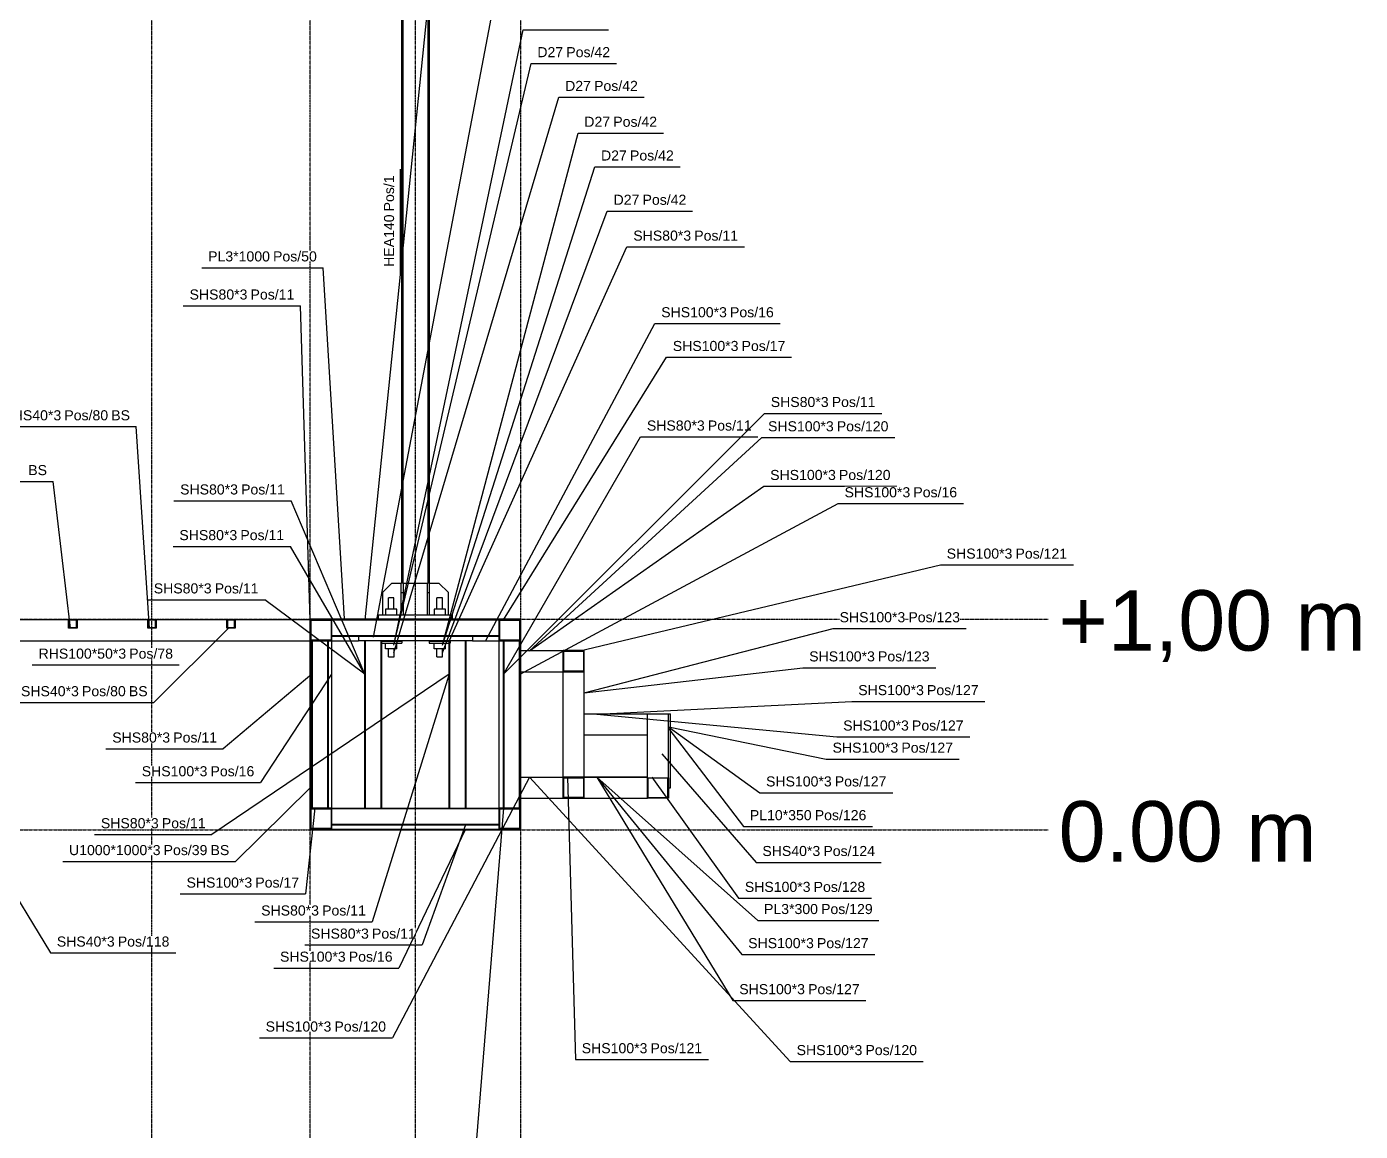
# Model space of a CAD drawing. Header units: millimetres. Extents: x -57554 to 16546, y 2142 to 98430.
# Drawn here: x -44013 to -37689, y 24295 to 29534 of the extents above; entities that cross this region are included whole.
import ezdxf

# ---------------------------------------------------------------- set-up
doc = ezdxf.new("R2010")
doc.units = ezdxf.units.MM
doc.linetypes.add('DXK_LINE_DOT3', pattern=[5.9187, 2.979, -0.9799, 0.9799, -0.9799])
doc.layers.add('S-Z2-A_TEXTUAL_ANNOTATION', color=7, linetype='Continuous')
doc.styles.add('Arial', font='ARIAL.TTF', dxfattribs={"height": 0.2})

msp = doc.modelspace()

# ---------------------------------------------------------------- linework, layer by layer
at = {"color": 1, "linetype": 'DXK_LINE_DOT3'}
for p, q in [((-43419.5, 20224.6), (-43419.5, 32724.6)), ((-42669.5, 20224.6), (-42669.5, 32724.6)), ((-42169.5, 20224.6), (-42169.5, 32724.6)), ((-41669.5, 20224.6), (-41669.5, 32724.6)), ((-52169.5, 26724.6), (-39169.5, 26724.6)), ((-52169.5, 25724.6), (-39169.5, 25724.6))]:
    msp.add_line(p, q, dxfattribs=at)
at = {"color": 2, "linetype": 'Continuous'}
for p, q in [((-42236, 30224.6), (-42236, 26894.6)), ((-42227.5, 26894.6), (-42227.5, 30224.6)), ((-42111.5, 30224.6), (-42111.5, 26894.6)), ((-42103, 26894.6), (-42103, 30224.6)), ((-42281, 26894.6), (-42326, 26849.6)), ((-42281, 26894.6), (-42236.8, 26894.6)), ((-42226.8, 26894.6), (-42236.8, 26894.6)), ((-42236.8, 26744.6), (-42236.8, 26894.6)), ((-42226.8, 26744.6), (-42226.8, 26894.6)), ((-42226.8, 26894.6), (-42112.3, 26894.6)), ((-42102.3, 26894.6), (-42112.3, 26894.6)), ((-42112.3, 26744.6), (-42112.3, 26894.6)), ((-42102.3, 26894.6), (-42058, 26894.6)), ((-42102.3, 26744.6), (-42102.3, 26894.6)), ((-42013, 26849.6), (-42058, 26894.6)), ((-42326, 26849.6), (-42326, 26744.6)), ((-42271.5, 26824.6), (-42297.5, 26824.6)), ((-42297.5, 26771.6), (-42297.5, 26824.6)), ((-42271.5, 26771.6), (-42271.5, 26824.6)), ((-42236.8, 26849.6), (-42226.8, 26849.6)), ((-42112.3, 26849.6), (-42102.3, 26849.6)), ((-42041.5, 26824.6), (-42067.5, 26824.6)), ((-42067.5, 26771.6), (-42067.5, 26824.6)), ((-42041.5, 26771.6), (-42041.5, 26824.6)), ((-42013, 26744.6), (-42013, 26849.6)), ((-42257.5, 26771.6), (-42311.5, 26771.6)), ((-42311.5, 26771.6), (-42311.5, 26744.6)), ((-42257.5, 26744.6), (-42257.5, 26771.6)), ((-42027.5, 26771.6), (-42081.5, 26771.6)), ((-42081.5, 26771.6), (-42081.5, 26744.6)), ((-42027.5, 26744.6), (-42027.5, 26771.6)), ((-44119.5, 26721.6), (-43814.5, 26721.6)), ((-43814.5, 26681.6), (-43814.5, 26721.6)), ((-43814.5, 26721.6), (-43774.5, 26721.6)), ((-43777.5, 26718.6), (-43811.5, 26718.6)), ((-43811.5, 26718.6), (-43811.5, 26684.6)), ((-43777.5, 26684.6), (-43777.5, 26718.6)), ((-43774.5, 26721.6), (-43439.5, 26721.6)), ((-43774.5, 26721.6), (-43774.5, 26681.6)), ((-43439.5, 26681.6), (-43439.5, 26721.6)), ((-43439.5, 26721.6), (-43399.5, 26721.6)), ((-43402.5, 26718.6), (-43436.5, 26718.6)), ((-43436.5, 26718.6), (-43436.5, 26684.6)), ((-43402.5, 26684.6), (-43402.5, 26718.6)), ((-43399.5, 26721.6), (-43064.5, 26721.6)), ((-43399.5, 26721.6), (-43399.5, 26681.6)), ((-43064.5, 26681.6), (-43064.5, 26721.6)), ((-43064.5, 26721.6), (-43024.5, 26721.6)), ((-43027.5, 26718.6), (-43061.5, 26718.6)), ((-43061.5, 26718.6), (-43061.5, 26684.6)), ((-43027.5, 26684.6), (-43027.5, 26718.6)), ((-43024.5, 26721.6), (-42669.5, 26721.6)), ((-43024.5, 26721.6), (-43024.5, 26681.6)), ((-42669.5, 26723.1), (-42669.5, 26726.1)), ((-42669.5, 26726.1), (-41669.5, 26726.1)), ((-42669.5, 25724.6), (-42669.5, 26724.6)), ((-42669.5, 26724.6), (-42666.5, 26724.6)), ((-42669.5, 26723.1), (-41669.5, 26723.1)), ((-42666.5, 26724.6), (-42666.5, 25727.6)), ((-42666.5, 26621.6), (-42666.5, 26721.6)), ((-42566.5, 26721.6), (-42666.5, 26721.6)), ((-42663.5, 26624.6), (-42663.5, 26718.6)), ((-42663.5, 26718.6), (-42569.5, 26718.6)), ((-42569.5, 26718.6), (-42569.5, 26624.6)), ((-42566.5, 26718.6), (-42566.5, 26721.6)), ((-42566.5, 26721.6), (-41772.5, 26721.6)), ((-42566.5, 26621.6), (-42566.5, 26721.6)), ((-41772.5, 26718.6), (-42566.5, 26718.6)), ((-42344.5, 26724.6), (-42344.5, 26744.6)), ((-42344.5, 26744.6), (-41994.5, 26744.6)), ((-42344.5, 26724.6), (-41994.5, 26724.6)), ((-42297.5, 26721.6), (-42297.5, 26723.1)), ((-42271.5, 26721.6), (-42271.5, 26723.1)), ((-42067.5, 26721.6), (-42067.5, 26723.1)), ((-42041.5, 26721.6), (-42041.5, 26723.1)), ((-41994.5, 26724.6), (-41994.5, 26744.6)), ((-41772.5, 26621.6), (-41772.5, 26721.6)), ((-41672.5, 26721.6), (-41772.5, 26721.6)), ((-41772.5, 26721.6), (-41772.5, 26718.6)), ((-41769.5, 26624.6), (-41769.5, 26718.6)), ((-41769.5, 26718.6), (-41675.5, 26718.6)), ((-41675.5, 26718.6), (-41675.5, 26624.6)), ((-41672.5, 25727.6), (-41672.5, 26724.6)), ((-41672.5, 26724.6), (-41669.5, 26724.6)), ((-41672.5, 26621.6), (-41672.5, 26721.6)), ((-41669.5, 26723.1), (-41669.5, 26726.1)), ((-41669.5, 25724.6), (-41669.5, 26724.6)), ((-43774.5, 26681.6), (-43814.5, 26681.6)), ((-43811.5, 26684.6), (-43777.5, 26684.6)), ((-43399.5, 26681.6), (-43439.5, 26681.6)), ((-43436.5, 26684.6), (-43402.5, 26684.6)), ((-43024.5, 26681.6), (-43064.5, 26681.6)), ((-43061.5, 26684.6), (-43027.5, 26684.6)), ((-42566.5, 26641.6), (-42566.5, 26644.6)), ((-41772.5, 26644.6), (-42566.5, 26644.6)), ((-41772.5, 26641.6), (-42566.5, 26641.6)), ((-41899.5, 26641.6), (-42439.5, 26641.6)), ((-42439.5, 26641.6), (-42439.5, 26621.6)), ((-41899.5, 26641.6), (-41899.5, 26621.6)), ((-41772.5, 26641.6), (-41772.5, 26644.6)), ((-44119.5, 26621.6), (-42669.5, 26621.6)), ((-42666.5, 26621.6), (-42566.5, 26621.6)), ((-42569.5, 26624.6), (-42663.5, 26624.6)), ((-42661.5, 25827.6), (-42661.5, 26621.6)), ((-42658.5, 26621.6), (-42661.5, 26621.6)), ((-42658.5, 25827.6), (-42658.5, 26621.6)), ((-42584.5, 25827.6), (-42584.5, 26621.6)), ((-42584.5, 26621.6), (-42581.5, 26621.6)), ((-42581.5, 25827.6), (-42581.5, 26621.6)), ((-42566.5, 25827.6), (-42566.5, 26621.6)), ((-42566.5, 26621.6), (-42439.5, 26621.6)), ((-41899.5, 26621.6), (-42439.5, 26621.6)), ((-42409.5, 25827.6), (-42409.5, 26621.6)), ((-42406.5, 26621.6), (-42409.5, 26621.6)), ((-42406.5, 25827.6), (-42406.5, 26621.6)), ((-42334.5, 26619.6), (-42334.5, 26609.6)), ((-42334.5, 26619.6), (-42332.5, 26619.6)), ((-42334.5, 26609.6), (-42332.5, 26609.6)), ((-42332.5, 25827.6), (-42332.5, 26621.6)), ((-42332.5, 26621.6), (-42329.5, 26621.6)), ((-42329.5, 25827.6), (-42329.5, 26621.6)), ((-42329.5, 26619.6), (-42234.5, 26619.6)), ((-42329.5, 26609.6), (-42234.5, 26609.6)), ((-42311.5, 26582.6), (-42311.5, 26609.6)), ((-42257.5, 26582.6), (-42311.5, 26582.6)), ((-42298, 26619.6), (-42298, 26621.6)), ((-42298, 26544.6), (-42298, 26582.6)), ((-42271, 26619.6), (-42271, 26621.6)), ((-42271, 26544.6), (-42271, 26582.6)), ((-42257.5, 26582.6), (-42257.5, 26609.6)), ((-42234.5, 26619.6), (-42234.5, 26609.6)), ((-42104.5, 26619.6), (-42104.5, 26609.6)), ((-42104.5, 26619.6), (-42009.5, 26619.6)), ((-42104.5, 26609.6), (-42009.5, 26609.6)), ((-42081.5, 26582.6), (-42081.5, 26609.6)), ((-42027.5, 26582.6), (-42081.5, 26582.6)), ((-42068, 26619.6), (-42068, 26621.6)), ((-42068, 26544.6), (-42068, 26582.6)), ((-42041, 26619.6), (-42041, 26621.6)), ((-42041, 26544.6), (-42041, 26582.6)), ((-42027.5, 26582.6), (-42027.5, 26609.6)), ((-42009.5, 25827.6), (-42009.5, 26621.6)), ((-42006.5, 26621.6), (-42009.5, 26621.6)), ((-42006.5, 25827.6), (-42006.5, 26621.6)), ((-42006.5, 26619.6), (-42004.5, 26619.6)), ((-42006.5, 26609.6), (-42004.5, 26609.6)), ((-42004.5, 26619.6), (-42004.5, 26609.6)), ((-41932.5, 25827.6), (-41932.5, 26621.6)), ((-41932.5, 26621.6), (-41929.5, 26621.6)), ((-41929.5, 25827.6), (-41929.5, 26621.6)), ((-41899.5, 26621.6), (-41772.5, 26621.6)), ((-41772.5, 25827.6), (-41772.5, 26621.6)), ((-41772.5, 26621.6), (-41672.5, 26621.6)), ((-41675.5, 26624.6), (-41769.5, 26624.6)), ((-41752.5, 25827.6), (-41752.5, 26621.6)), ((-41749.5, 26621.6), (-41752.5, 26621.6)), ((-41749.5, 25827.6), (-41749.5, 26621.6)), ((-41675.5, 25827.6), (-41675.5, 26621.6)), ((-41675.5, 26621.6), (-41672.5, 26621.6)), ((-41672.5, 25827.6), (-41672.5, 26621.6)), ((-41669.5, 26574.6), (-41469.5, 26574.6)), ((-41469.5, 26474.6), (-41469.5, 26574.6)), ((-41369.5, 26574.6), (-41469.5, 26574.6)), ((-41466.5, 26477.6), (-41466.5, 26571.6)), ((-41466.5, 26571.6), (-41372.5, 26571.6)), ((-41372.5, 26571.6), (-41372.5, 26477.6)), ((-41369.5, 26474.6), (-41369.5, 26574.6)), ((-42298, 26544.6), (-42271, 26544.6)), ((-42068, 26544.6), (-42041, 26544.6)), ((-41669.5, 26474.6), (-41469.5, 26474.6)), ((-41469.5, 26474.6), (-41369.5, 26474.6)), ((-41469.5, 25974.6), (-41469.5, 26474.6)), ((-41372.5, 26477.6), (-41466.5, 26477.6)), ((-41369.5, 25974.6), (-41369.5, 26474.6)), ((-41369.5, 26274.6), (-41069.5, 26274.6)), ((-41369.5, 26174.6), (-41369.5, 26274.6)), ((-41069.5, 25971.6), (-41069.5, 26274.6)), ((-41069.5, 26274.6), (-40969.5, 26274.6)), ((-40969.5, 26274.6), (-40959.5, 26274.6)), ((-40969.5, 25971.6), (-40969.5, 26274.6)), ((-40959.5, 25924.6), (-40959.5, 26274.6)), ((-41069.5, 26174.6), (-41369.5, 26174.6)), ((-41669.5, 25974.6), (-41469.5, 25974.6)), ((-41469.5, 25874.6), (-41469.5, 25974.6)), ((-41369.5, 25974.6), (-41469.5, 25974.6)), ((-41466.5, 25877.6), (-41466.5, 25971.6)), ((-41466.5, 25971.6), (-41372.5, 25971.6)), ((-41372.5, 25971.6), (-41372.5, 25877.6)), ((-41369.5, 25976.1), (-41069.5, 25976.1)), ((-41369.5, 25874.6), (-41369.5, 25974.6)), ((-41369.5, 25974.6), (-41069.5, 25974.6)), ((-41069.5, 25874.6), (-41069.5, 25971.6)), ((-41069.5, 25874.6), (-41069.5, 25971.6)), ((-41069.5, 25971.6), (-40969.5, 25971.6)), ((-41066.5, 25877.6), (-41066.5, 25971.6)), ((-40972.5, 25877.6), (-40972.5, 25971.6)), ((-40969.5, 25971.6), (-40969.5, 25874.6)), ((-41669.5, 25874.6), (-41469.5, 25874.6)), ((-41469.5, 25874.6), (-41369.5, 25874.6)), ((-41372.5, 25877.6), (-41466.5, 25877.6)), ((-41369.5, 25874.6), (-41069.5, 25874.6)), ((-40969.5, 25874.6), (-41069.5, 25874.6)), ((-41066.5, 25877.6), (-40972.5, 25877.6)), ((-40969.5, 25924.6), (-40959.5, 25924.6)), ((-42666.5, 25727.6), (-42666.5, 25827.6)), ((-42566.5, 25827.6), (-42666.5, 25827.6)), ((-42663.5, 25730.6), (-42663.5, 25824.6)), ((-42663.5, 25824.6), (-42569.5, 25824.6)), ((-42661.5, 25827.6), (-42658.5, 25827.6)), ((-42584.5, 25827.6), (-42581.5, 25827.6)), ((-42569.5, 25824.6), (-42569.5, 25730.6)), ((-42566.5, 25727.6), (-42566.5, 25827.6)), ((-42566.5, 25824.6), (-42566.5, 25827.6)), ((-42566.5, 25827.6), (-41772.5, 25827.6)), ((-41772.5, 25824.6), (-42566.5, 25824.6)), ((-42409.5, 25827.6), (-42406.5, 25827.6)), ((-42332.5, 25827.6), (-42329.5, 25827.6)), ((-42009.5, 25827.6), (-42006.5, 25827.6)), ((-41932.5, 25827.6), (-41929.5, 25827.6)), ((-41772.5, 25727.6), (-41772.5, 25827.6)), ((-41672.5, 25827.6), (-41772.5, 25827.6)), ((-41772.5, 25827.6), (-41772.5, 25824.6)), ((-41769.5, 25730.6), (-41769.5, 25824.6)), ((-41769.5, 25824.6), (-41675.5, 25824.6)), ((-41752.5, 25827.6), (-41749.5, 25827.6)), ((-41675.5, 25827.6), (-41672.5, 25827.6)), ((-41675.5, 25824.6), (-41675.5, 25730.6)), ((-41672.5, 25727.6), (-41672.5, 25827.6)), ((-42566.5, 25747.6), (-42566.5, 25750.6)), ((-41772.5, 25750.6), (-42566.5, 25750.6)), ((-41772.5, 25747.6), (-42566.5, 25747.6)), ((-41772.5, 25747.6), (-41772.5, 25750.6)), ((-42669.5, 25724.6), (-41669.5, 25724.6)), ((-42666.5, 25727.6), (-41672.5, 25727.6)), ((-42666.5, 25727.6), (-42566.5, 25727.6)), ((-42569.5, 25730.6), (-42663.5, 25730.6)), ((-41772.5, 25727.6), (-41672.5, 25727.6)), ((-41675.5, 25730.6), (-41769.5, 25730.6))]:
    msp.add_line(p, q, dxfattribs=at)
at = {"layer": 'S-Z2-A_TEXTUAL_ANNOTATION'}
for p, q in [((-42407.4, 26721.1), (-42068, 30053.9)), ((-42368.5, 26638.6), (-41780, 29733.9)), ((-41659, 29518.9), (-41254.3, 29518.9)), ((-41752.2, 25827.1), (-41887.9, 24163.5))]:
    msp.add_line(p, q, dxfattribs=at)

# ---------------------------------------------------------------- texts
at = {"color": 5, "linetype": 'Continuous', "style": 'Arial'}
for s, p in [('+1,00 m', (-39119.5, 26574.6)), ('0.00 m', (-39119.5, 25574.6))]:
    msp.add_text(s, height=286.52, dxfattribs=at).set_placement(p)

# ---------------------------------------------------------------- wipeouts: each hides what was drawn before it
for points in [[(-41469.2, 29388.9), (-41469.2, 29438.9), (-41591.5, 29438.9), (-41591.5, 29388.9)], [(-41337.5, 29228.9), (-41337.5, 29278.9), (-41459.8, 29278.9), (-41459.8, 29228.9)], [(-41246.4, 29058.9), (-41246.4, 29108.9), (-41368.7, 29108.9), (-41368.7, 29058.9)], [(-41167.2, 28898.9), (-41167.2, 28948.9), (-41289.5, 28948.9), (-41289.5, 28898.9)], [(-41107.6, 28688.9), (-41107.6, 28738.9), (-41229.9, 28738.9), (-41229.9, 28688.9)], [(-40862.4, 28518.9), (-40862.4, 28568.9), (-41136.5, 28568.9), (-41136.5, 28518.9)], [(-42860, 28420.4), (-42860, 28470.4), (-43152.7, 28470.4), (-43152.7, 28420.4)], [(-42966.7, 28239.7), (-42966.7, 28289.7), (-43240.8, 28289.7), (-43240.8, 28239.7)], [(-40692.9, 28155.6), (-40692.9, 28205.6), (-41004.1, 28205.6), (-41004.1, 28155.6)], [(-40638, 27995.6), (-40638, 28045.6), (-40949.2, 28045.6), (-40949.2, 27995.6)], [(-40210.5, 27729.9), (-40210.5, 27779.9), (-40484.6, 27779.9), (-40484.6, 27729.9)], [(-43849.7, 27666.9), (-43849.7, 27716.9), (-44123.8, 27716.9), (-44123.8, 27666.9)], [(-40797.9, 27618.3), (-40797.9, 27668.3), (-41072, 27668.3), (-41072, 27618.3)], [(-43917, 27407), (-43917, 27457), (-44005.8, 27457), (-44005.8, 27407)], [(-43011.5, 27315.2), (-43011.5, 27365.2), (-43285.6, 27365.2), (-43285.6, 27315.2)], [(-43015, 27098.7), (-43015, 27148.7), (-43289.2, 27148.7), (-43289.2, 27098.7)], [(-39339, 27011), (-39339, 27061), (-39650.2, 27061), (-39650.2, 27011)], [(-43542, 26536.6), (-43542, 26586.6), (-43956.9, 26586.6), (-43956.9, 26536.6)], [(-43766.1, 26358.5), (-43766.1, 26408.5), (-44040.2, 26408.5), (-44040.2, 26358.5)], [(-39758.6, 26363.6), (-39758.6, 26413.6), (-40069.8, 26413.6), (-40069.8, 26363.6)], [(-39880.2, 26090.7), (-39880.2, 26140.7), (-40191.4, 26140.7), (-40191.4, 26090.7)], [(-40250.1, 25600.7), (-40250.1, 25650.7), (-40524.3, 25650.7), (-40524.3, 25600.7)], [(-42944, 25451), (-42944, 25501), (-43255.2, 25501), (-43255.2, 25451)], [(-43596.1, 25171.3), (-43596.1, 25221.3), (-43870.3, 25221.3), (-43870.3, 25171.3)], [(-40280.5, 25163.8), (-40280.5, 25213.8), (-40591.7, 25213.8), (-40591.7, 25163.8)], [(-41069.8, 24665.5), (-41069.8, 24715.5), (-41381, 24715.5), (-41381, 24665.5)], [(-40050.6, 24656.6), (-40050.6, 24706.6), (-40361.8, 24706.6), (-40361.8, 24656.6)]]:
    msp.add_wipeout(points).dxf.layer = 'S-Z2-A_TEXTUAL_ANNOTATION'

# ---------------------------------------------------------------- next in the draw order: linework, layer by layer
at = {"layer": 'S-Z2-A_TEXTUAL_ANNOTATION'}
for p, q in [((-42271.5, 26563.8), (-41489.8, 29198.9)), ((-42041.5, 26600.8), (-41398.7, 29028.9)), ((-42041.5, 26600.8), (-41319.5, 28868.9)), ((-42041.5, 26563.8), (-41259.9, 28658.9)), ((-42009, 26620.3), (-41166.5, 28488.9)), ((-41836.3, 26622), (-41034.1, 28125.6)), ((-41752.2, 26721.1), (-40979.2, 27965.6)), ((-41752, 26462.5), (-41102, 27588.3)), ((-44547.4, 27377), (-43887, 27377)), ((-43806.2, 26682), (-43887, 27377)), ((-41389.8, 26574.1), (-39680.2, 26981)), ((-41309.2, 26274.1), (-40099.8, 26333.6)), ((-40970, 26213.7), (-40221.4, 26060.7)), ((-41001.2, 26085), (-40554.3, 25570.7)), ((-41449.2, 25974.1), (-41411, 24635.5)), ((-41309.2, 25974.1), (-40621.7, 25133.8)), ((-44253.8, 25722), (-43900.3, 25141.3))]:
    msp.add_line(p, q, dxfattribs=at)

# ---------------------------------------------------------------- next in the draw order: texts
at = {"layer": 'S-Z2-A_TEXTUAL_ANNOTATION', "style": 'Arial'}
msp.add_text('BS', height=47.75, dxfattribs=at).set_placement((-44005.8, 27407))

# ---------------------------------------------------------------- next in the draw order: wipeouts: each hides what was drawn before it
for points in [[(-41246.8, 29388.9), (-41246.8, 29438.9), (-41454.2, 29438.9), (-41454.2, 29388.9)], [(-41115.1, 29228.9), (-41115.1, 29278.9), (-41322.5, 29278.9), (-41322.5, 29228.9)], [(-41023.9, 29058.9), (-41023.9, 29108.9), (-41231.4, 29108.9), (-41231.4, 29058.9)], [(-40944.7, 28898.9), (-40944.7, 28948.9), (-41152.2, 28948.9), (-41152.2, 28898.9)], [(-40885.1, 28688.9), (-40885.1, 28738.9), (-41092.6, 28738.9), (-41092.6, 28688.9)], [(-40639.9, 28518.9), (-40639.9, 28568.9), (-40847.4, 28568.9), (-40847.4, 28518.9)], [(-42637.5, 28420.4), (-42637.5, 28470.4), (-42845, 28470.4), (-42845, 28420.4)], [(-42744.2, 28239.7), (-42744.2, 28289.7), (-42951.7, 28289.7), (-42951.7, 28239.7)], [(-40470.4, 28155.6), (-40470.4, 28205.6), (-40677.9, 28205.6), (-40677.9, 28155.6)], [(-40415.6, 27995.6), (-40415.6, 28045.6), (-40623, 28045.6), (-40623, 27995.6)], [(-39988, 27729.9), (-39988, 27779.9), (-40195.5, 27779.9), (-40195.5, 27729.9)], [(-43627.2, 27666.9), (-43627.2, 27716.9), (-43834.7, 27716.9), (-43834.7, 27666.9)], [(-40575.4, 27618.3), (-40575.4, 27668.3), (-40782.9, 27668.3), (-40782.9, 27618.3)], [(-42789, 27315.2), (-42789, 27365.2), (-42996.5, 27365.2), (-42996.5, 27315.2)], [(-42792.6, 27098.7), (-42792.6, 27148.7), (-43000, 27148.7), (-43000, 27098.7)], [(-39079.4, 27011), (-39079.4, 27061), (-39324, 27061), (-39324, 27011)], [(-43543.6, 26358.5), (-43543.6, 26408.5), (-43751.1, 26408.5), (-43751.1, 26358.5)], [(-39499.1, 26363.6), (-39499.1, 26413.6), (-39743.6, 26413.6), (-39743.6, 26363.6)], [(-43333.2, 26138.9), (-43333.2, 26188.9), (-43607.4, 26188.9), (-43607.4, 26138.9)], [(-39620.7, 26090.7), (-39620.7, 26140.7), (-39865.2, 26140.7), (-39865.2, 26090.7)], [(-43156.5, 25978.9), (-43156.5, 26028.9), (-43467.6, 26028.9), (-43467.6, 25978.9)], [(-43387.3, 25732.5), (-43387.3, 25782.5), (-43661.4, 25782.5), (-43661.4, 25732.5)], [(-43378.9, 25605), (-43378.9, 25655), (-43812.5, 25655), (-43812.5, 25605)], [(-39990.6, 25600.7), (-39990.6, 25650.7), (-40235.1, 25650.7), (-40235.1, 25600.7)], [(-42721.5, 25451), (-42721.5, 25501), (-42929, 25501), (-42929, 25451)], [(-42627.2, 25318.6), (-42627.2, 25368.6), (-42901.3, 25368.6), (-42901.3, 25318.6)], [(-43336.6, 25171.3), (-43336.6, 25221.3), (-43581.1, 25221.3), (-43581.1, 25171.3)], [(-40020.9, 25163.8), (-40020.9, 25213.8), (-40265.5, 25213.8), (-40265.5, 25163.8)], [(-42568.8, 24768.3), (-42568.8, 24818.3), (-42879.9, 24818.3), (-42879.9, 24768.3)], [(-40810.3, 24665.5), (-40810.3, 24715.5), (-41054.8, 24715.5), (-41054.8, 24665.5)], [(-39791.1, 24656.6), (-39791.1, 24706.6), (-40035.6, 24706.6), (-40035.6, 24656.6)]]:
    msp.add_wipeout(points).dxf.layer = 'S-Z2-A_TEXTUAL_ANNOTATION'

# ---------------------------------------------------------------- next in the draw order: linework, layer by layer
at = {"layer": 'S-Z2-A_TEXTUAL_ANNOTATION'}
for p, q in [((-41621.5, 29358.9), (-41216.8, 29358.9)), ((-41489.8, 29198.9), (-41085.1, 29198.9)), ((-41398.7, 29028.9), (-40993.9, 29028.9)), ((-41319.5, 28868.9), (-40914.7, 28868.9)), ((-41259.9, 28658.9), (-40855.1, 28658.9)), ((-41166.5, 28488.9), (-40609.9, 28488.9)), ((-43182.7, 28390.4), (-42607.5, 28390.4)), ((-42506.8, 26725.2), (-42607.5, 28390.4)), ((-43270.8, 28209.7), (-42714.2, 28209.7)), ((-42661, 26462.5), (-42714.2, 28209.7)), ((-41034.1, 28125.6), (-40440.4, 28125.6)), ((-40979.2, 27965.6), (-40385.6, 27965.6)), ((-41752, 26462.5), (-40514.6, 27699.9)), ((-40514.6, 27699.9), (-39958, 27699.9)), ((-41102, 27588.3), (-40545.4, 27588.3)), ((-43315.6, 27285.2), (-42759, 27285.2)), ((-42409, 26462.5), (-42759, 27285.2)), ((-43319.2, 27068.7), (-42762.6, 27068.7)), ((-42409, 26462.5), (-42762.6, 27068.7)), ((-39680.2, 26981), (-39049.4, 26981)), ((-40099.8, 26333.6), (-39469.1, 26333.6)), ((-40221.4, 26060.7), (-39590.7, 26060.7)), ((-41629.2, 25974.1), (-40391.8, 24626.6)), ((-42646.2, 25827.1), (-42691.5, 25421)), ((-40554.3, 25570.7), (-39960.6, 25570.7)), ((-43285.2, 25421), (-42691.5, 25421)), ((-43900.3, 25141.3), (-43306.6, 25141.3)), ((-40621.7, 25133.8), (-39990.9, 25133.8)), ((-41411, 24635.5), (-40780.3, 24635.5)), ((-40391.8, 24626.6), (-39761.1, 24626.6))]:
    msp.add_line(p, q, dxfattribs=at)

# ---------------------------------------------------------------- next in the draw order: texts
at = {"layer": 'S-Z2-A_TEXTUAL_ANNOTATION', "style": 'Arial'}
for s, p in [('D27', (-41591.5, 29388.9)), ('Pos/42', (-41454.2, 29388.9)), ('D27', (-41459.8, 29228.9)), ('Pos/42', (-41322.5, 29228.9)), ('D27', (-41368.7, 29058.9)), ('Pos/42', (-41231.4, 29058.9)), ('D27', (-41289.5, 28898.9)), ('Pos/42', (-41152.2, 28898.9)), ('D27', (-41229.9, 28688.9)), ('Pos/42', (-41092.6, 28688.9)), ('SHS80*3', (-41136.5, 28518.9)), ('Pos/11', (-40847.4, 28518.9)), ('PL3*1000', (-43152.7, 28420.4)), ('Pos/50', (-42845, 28420.4)), ('SHS80*3', (-43240.8, 28239.7)), ('Pos/11', (-42951.7, 28239.7)), ('SHS100*3', (-41004.1, 28155.6)), ('Pos/16', (-40677.9, 28155.6)), ('SHS100*3', (-40949.2, 27995.6)), ('Pos/17', (-40623, 27995.6)), ('SHS80*3', (-40484.6, 27729.9)), ('Pos/11', (-40195.5, 27729.9)), ('SHS40*3', (-44123.8, 27666.9)), ('SHS80*3', (-41072, 27618.3)), ('Pos/11', (-40782.9, 27618.3)), ('SHS80*3', (-43285.6, 27315.2)), ('Pos/11', (-42996.5, 27315.2)), ('SHS80*3', (-43289.2, 27098.7)), ('Pos/11', (-43000, 27098.7)), ('SHS100*3', (-39650.2, 27011)), ('Pos/121', (-39324, 27011)), ('SHS40*3', (-44040.2, 26358.5)), ('SHS100*3', (-40069.8, 26363.6)), ('Pos/127', (-39743.6, 26363.6)), ('SHS100*3', (-40191.4, 26090.7)), ('Pos/127', (-39865.2, 26090.7)), ('SHS40*3', (-40524.3, 25600.7)), ('Pos/124', (-40235.1, 25600.7)), ('SHS100*3', (-43255.2, 25451)), ('Pos/17', (-42929, 25451)), ('SHS40*3', (-43870.3, 25171.3)), ('Pos/118', (-43581.1, 25171.3)), ('SHS100*3', (-40591.7, 25163.8)), ('Pos/127', (-40265.5, 25163.8)), ('SHS100*3', (-41381, 24665.5)), ('Pos/121', (-41054.8, 24665.5)), ('SHS100*3', (-40361.8, 24656.6)), ('Pos/120', (-40035.6, 24656.6))]:
    msp.add_text(s, height=47.75, dxfattribs=at).set_placement(p)

# ---------------------------------------------------------------- next in the draw order: wipeouts: each hides what was drawn before it
for points in [[(-42271, 28642.7), (-42321, 28642.7), (-42321, 28394.6), (-42271, 28394.6)], [(-43523.3, 27666.9), (-43523.3, 27716.9), (-43612.2, 27716.9), (-43612.2, 27666.9)], [(-39846.9, 26709.3), (-39846.9, 26759.3), (-40158.1, 26759.3), (-40158.1, 26709.3)], [(-43439.8, 26358.5), (-43439.8, 26408.5), (-43528.6, 26408.5), (-43528.6, 26358.5)], [(-39830, 26195.7), (-39830, 26245.7), (-40141.2, 26245.7), (-40141.2, 26195.7)], [(-42934, 25978.9), (-42934, 26028.9), (-43141.5, 26028.9), (-43141.5, 25978.9)], [(-43164.8, 25732.5), (-43164.8, 25782.5), (-43372.3, 25782.5), (-43372.3, 25732.5)], [(-43156.4, 25605), (-43156.4, 25655), (-43363.9, 25655), (-43363.9, 25605)], [(-42404.7, 25318.6), (-42404.7, 25368.6), (-42612.2, 25368.6), (-42612.2, 25318.6)], [(-42309.2, 24768.3), (-42309.2, 24818.3), (-42553.8, 24818.3), (-42553.8, 24768.3)]]:
    msp.add_wipeout(points).dxf.layer = 'S-Z2-A_TEXTUAL_ANNOTATION'

# ---------------------------------------------------------------- next in the draw order: linework, layer by layer
at = {"layer": 'S-Z2-A_TEXTUAL_ANNOTATION'}
for p, q in [((-44153.8, 27636.9), (-43493.3, 27636.9)), ((-43431.2, 26682), (-43493.3, 27636.9)), ((-43056.2, 26682), (-43409.8, 26328.5)), ((-41370, 26374.3), (-40188.1, 26679.3)), ((-42009, 26462.5), (-43134.8, 25702.5)), ((-42567, 26462.5), (-42904, 25948.9)), ((-42009, 26462.5), (-42374.7, 25288.6)), ((-44070.2, 26328.5), (-43409.8, 26328.5)), ((-41309.2, 26274.1), (-40171.2, 26165.7)), ((-43497.6, 25948.9), (-42904, 25948.9)), ((-41629.2, 25974.1), (-42279.2, 24738.3)), ((-43691.4, 25702.5), (-43134.8, 25702.5)), ((-42931.3, 25288.6), (-42374.7, 25288.6)), ((-42909.9, 24738.3), (-42279.2, 24738.3))]:
    msp.add_line(p, q, dxfattribs=at)

# ---------------------------------------------------------------- next in the draw order: texts
at = {"layer": 'S-Z2-A_TEXTUAL_ANNOTATION', "style": 'Arial'}
for s, height, p in [('Pos/80', 47.75, (-43834.7, 27666.9)), ('BS', 47.75, (-43612.2, 27666.9)), ('Pos/80', 47.75, (-43751.1, 26358.5)), ('BS', 47.75, (-43528.6, 26358.5)), ('SHS100*3', 47.75, (-43467.6, 25978.9)), ('Pos/16', 47.75, (-43141.5, 25978.9)), ('SHS80*3', 47.75, (-43661.4, 25732.5)), ('Pos/11', 47.75, (-43372.3, 25732.5)), ('U1000*1000*3', 47.754, (-43812.5, 25605)), ('SHS80*3', 47.75, (-42901.3, 25318.6)), ('Pos/11', 47.75, (-42612.2, 25318.6)), ('SHS100*3', 47.75, (-42879.9, 24768.3)), ('Pos/120', 47.75, (-42553.8, 24768.3))]:
    msp.add_text(s, height=height, dxfattribs=at).set_placement(p)

# ---------------------------------------------------------------- next in the draw order: wipeouts: each hides what was drawn before it
for points in [[(-42271, 28828.2), (-42321, 28828.2), (-42321, 28657.7), (-42271, 28657.7)], [(-40186.3, 27614.7), (-40186.3, 27664.7), (-40497.4, 27664.7), (-40497.4, 27614.7)], [(-40176.3, 27383.9), (-40176.3, 27433.9), (-40487.4, 27433.9), (-40487.4, 27383.9)], [(-39587.4, 26709.3), (-39587.4, 26759.3), (-39831.9, 26759.3), (-39831.9, 26709.3)], [(-39570.5, 26195.7), (-39570.5, 26245.7), (-39815, 26245.7), (-39815, 26195.7)], [(-40195.8, 25930.7), (-40195.8, 25980.7), (-40507, 25980.7), (-40507, 25930.7)], [(-40290.9, 25770.7), (-40290.9, 25820.7), (-40583.7, 25820.7), (-40583.7, 25770.7)], [(-43052.6, 25605), (-43052.6, 25655), (-43141.4, 25655), (-43141.4, 25605)], [(-40296.3, 25430.5), (-40296.3, 25480.5), (-40607.5, 25480.5), (-40607.5, 25430.5)], [(-40322.7, 24945.5), (-40322.7, 24995.5), (-40633.9, 24995.5), (-40633.9, 24945.5)]]:
    msp.add_wipeout(points).dxf.layer = 'S-Z2-A_TEXTUAL_ANNOTATION'

# ---------------------------------------------------------------- next in the draw order: linework, layer by layer
at = {"layer": 'S-Z2-A_TEXTUAL_ANNOTATION'}
for p, q in [((-42271.5, 26600.8), (-41659, 29518.9)), ((-42271.5, 26600.8), (-41621.5, 29358.9)), ((-42241, 28364.6), (-42241, 28858.2)), ((-41629.2, 26574.1), (-40527.4, 27584.7)), ((-41629.2, 26574.1), (-40517.4, 27353.9)), ((-40188.1, 26679.3), (-39557.4, 26679.3)), ((-40970, 26213.7), (-40537, 25900.7)), ((-40967.2, 26204.3), (-40613.7, 25740.7)), ((-40171.2, 26165.7), (-39540.5, 26165.7)), ((-41309.2, 25974.1), (-40663.9, 24915.5)), ((-41049.2, 25974.1), (-40637.5, 25400.5)), ((-42669, 25924.8), (-43022.6, 25575)), ((-43842.5, 25575), (-43022.6, 25575))]:
    msp.add_line(p, q, dxfattribs=at)

# ---------------------------------------------------------------- next in the draw order: texts
at = {"layer": 'S-Z2-A_TEXTUAL_ANNOTATION', "style": 'Arial'}
for s, p in [('Pos/1', (-42271, 28657.7)), ('HEA140', (-42271, 28394.6))]:
    msp.add_text(s, height=47.75, rotation=90.00021, dxfattribs=at).set_placement(p)
for s, p in [('SHS100*3', (-40158.1, 26709.3)), ('Pos/123', (-39831.9, 26709.3)), ('SHS100*3', (-40141.2, 26195.7)), ('Pos/127', (-39815, 26195.7)), ('Pos/39', (-43363.9, 25605)), ('BS', (-43141.4, 25605))]:
    msp.add_text(s, height=47.75, dxfattribs=at).set_placement(p)

# ---------------------------------------------------------------- next in the draw order: wipeouts: each hides what was drawn before it
for points in [[(-39926.7, 27614.7), (-39926.7, 27664.7), (-40171.3, 27664.7), (-40171.3, 27614.7)], [(-39916.7, 27383.9), (-39916.7, 27433.9), (-40161.3, 27433.9), (-40161.3, 27383.9)], [(-43136.5, 26846), (-43136.5, 26896), (-43410.6, 26896), (-43410.6, 26846)], [(-43319.5, 26536.6), (-43319.5, 26586.6), (-43527, 26586.6), (-43527, 26536.6)], [(-43110.8, 26138.9), (-43110.8, 26188.9), (-43318.2, 26188.9), (-43318.2, 26138.9)], [(-39936.3, 25930.7), (-39936.3, 25980.7), (-40180.8, 25980.7), (-40180.8, 25930.7)], [(-40031.4, 25770.7), (-40031.4, 25820.7), (-40275.9, 25820.7), (-40275.9, 25770.7)], [(-40036.8, 25430.5), (-40036.8, 25480.5), (-40281.3, 25480.5), (-40281.3, 25430.5)], [(-42390.7, 25208.9), (-42390.7, 25258.9), (-42664.9, 25258.9), (-42664.9, 25208.9)], [(-40063.2, 24945.5), (-40063.2, 24995.5), (-40307.7, 24995.5), (-40307.7, 24945.5)]]:
    msp.add_wipeout(points).dxf.layer = 'S-Z2-A_TEXTUAL_ANNOTATION'

# ---------------------------------------------------------------- next in the draw order: linework, layer by layer
at = {"layer": 'S-Z2-A_TEXTUAL_ANNOTATION'}
for p, q in [((-40527.4, 27584.7), (-39896.7, 27584.7)), ((-40517.4, 27353.9), (-39886.7, 27353.9)), ((-43986.9, 26506.6), (-43289.5, 26506.6)), ((-42661, 26462.5), (-43080.8, 26108.9)), ((-43637.4, 26108.9), (-43080.8, 26108.9)), ((-40537, 25900.7), (-39906.3, 25900.7)), ((-40613.7, 25740.7), (-40001.4, 25740.7)), ((-40637.5, 25400.5), (-40006.8, 25400.5)), ((-40663.9, 24915.5), (-40033.2, 24915.5))]:
    msp.add_line(p, q, dxfattribs=at)

# ---------------------------------------------------------------- next in the draw order: texts
at = {"layer": 'S-Z2-A_TEXTUAL_ANNOTATION', "style": 'Arial'}
for s, height, p in [('SHS100*3', 47.75, (-40497.4, 27614.7)), ('Pos/120', 47.75, (-40171.3, 27614.7)), ('SHS100*3', 47.75, (-40487.4, 27383.9)), ('Pos/120', 47.75, (-40161.3, 27383.9)), ('RHS100*50*3', 47.754, (-43956.9, 26536.6)), ('Pos/78', 47.75, (-43527, 26536.6)), ('SHS80*3', 47.75, (-43607.4, 26138.9)), ('Pos/11', 47.75, (-43318.2, 26138.9)), ('SHS100*3', 47.75, (-40507, 25930.7)), ('Pos/127', 47.75, (-40180.8, 25930.7)), ('PL10*350', 47.75, (-40583.7, 25770.7)), ('Pos/126', 47.75, (-40275.9, 25770.7)), ('SHS100*3', 47.75, (-40607.5, 25430.5)), ('Pos/128', 47.75, (-40281.3, 25430.5)), ('SHS100*3', 47.75, (-40633.9, 24945.5)), ('Pos/127', 47.75, (-40307.7, 24945.5))]:
    msp.add_text(s, height=height, dxfattribs=at).set_placement(p)

# ---------------------------------------------------------------- next in the draw order: wipeouts: each hides what was drawn before it
for points in [[(-42914, 26846), (-42914, 26896), (-43121.5, 26896), (-43121.5, 26846)], [(-42168.3, 25208.9), (-42168.3, 25258.9), (-42375.7, 25258.9), (-42375.7, 25208.9)]]:
    msp.add_wipeout(points).dxf.layer = 'S-Z2-A_TEXTUAL_ANNOTATION'

# ---------------------------------------------------------------- next in the draw order: linework, layer by layer
at = {"layer": 'S-Z2-A_TEXTUAL_ANNOTATION'}
for p, q in [((-43440.6, 26816), (-42884, 26816)), ((-42409, 26462.5), (-42884, 26816)), ((-41931.6, 25748), (-42138.3, 25178.9)), ((-42694.9, 25178.9), (-42138.3, 25178.9))]:
    msp.add_line(p, q, dxfattribs=at)

# ---------------------------------------------------------------- next in the draw order: texts
at = {"layer": 'S-Z2-A_TEXTUAL_ANNOTATION', "style": 'Arial'}
for s, p in [('SHS80*3', (-43410.6, 26846)), ('Pos/11', (-43121.5, 26846)), ('SHS80*3', (-42664.9, 25208.9)), ('Pos/11', (-42375.7, 25208.9))]:
    msp.add_text(s, height=47.75, dxfattribs=at).set_placement(p)

# ---------------------------------------------------------------- next in the draw order: wipeouts: each hides what was drawn before it
for points in [[(-39823.4, 27301.9), (-39823.4, 27351.9), (-40134.5, 27351.9), (-40134.5, 27301.9)], [(-40261, 25325.5), (-40261, 25375.5), (-40516.6, 25375.5), (-40516.6, 25325.5)]]:
    msp.add_wipeout(points).dxf.layer = 'S-Z2-A_TEXTUAL_ANNOTATION'

# ---------------------------------------------------------------- next in the draw order: linework, layer by layer
at = {"layer": 'S-Z2-A_TEXTUAL_ANNOTATION'}
for p, q in [((-41673, 26462.5), (-40164.5, 27271.9)), ((-41309.2, 25975.2), (-40546.6, 25295.5))]:
    msp.add_line(p, q, dxfattribs=at)

# ---------------------------------------------------------------- next in the draw order: wipeouts: each hides what was drawn before it
for points in [[(-39600.9, 27301.9), (-39600.9, 27351.9), (-39808.4, 27351.9), (-39808.4, 27301.9)], [(-40001.4, 25325.5), (-40001.4, 25375.5), (-40246, 25375.5), (-40246, 25325.5)], [(-42500.7, 25099.6), (-42500.7, 25149.6), (-42811.9, 25149.6), (-42811.9, 25099.6)]]:
    msp.add_wipeout(points).dxf.layer = 'S-Z2-A_TEXTUAL_ANNOTATION'

# ---------------------------------------------------------------- next in the draw order: linework, layer by layer
for p, q in [((-40164.5, 27271.9), (-39570.9, 27271.9)), ((-40546.6, 25295.5), (-39971.4, 25295.5))]:
    msp.add_line(p, q, dxfattribs=at)

# ---------------------------------------------------------------- next in the draw order: texts
at = {"layer": 'S-Z2-A_TEXTUAL_ANNOTATION', "style": 'Arial'}
for s, p in [('SHS100*3', (-40134.5, 27301.9)), ('Pos/16', (-39808.4, 27301.9)), ('PL3*300', (-40516.6, 25325.5)), ('Pos/129', (-40246, 25325.5))]:
    msp.add_text(s, height=47.75, dxfattribs=at).set_placement(p)

# ---------------------------------------------------------------- next in the draw order: wipeouts: each hides what was drawn before it
for points in [[(-39991.1, 26523.6), (-39991.1, 26573.6), (-40302.3, 26573.6), (-40302.3, 26523.6)], [(-42278.3, 25099.6), (-42278.3, 25149.6), (-42485.7, 25149.6), (-42485.7, 25099.6)]]:
    msp.add_wipeout(points).dxf.layer = 'S-Z2-A_TEXTUAL_ANNOTATION'

# ---------------------------------------------------------------- next in the draw order: linework, layer by layer
at = {"layer": 'S-Z2-A_TEXTUAL_ANNOTATION'}
for p, q in [((-41370, 26374.3), (-40332.3, 26493.6)), ((-41931.6, 25728), (-42248.3, 25069.6)), ((-42841.9, 25069.6), (-42248.3, 25069.6))]:
    msp.add_line(p, q, dxfattribs=at)

# ---------------------------------------------------------------- next in the draw order: texts
at = {"layer": 'S-Z2-A_TEXTUAL_ANNOTATION', "style": 'Arial'}
for s, p in [('SHS100*3', (-42811.9, 25099.6)), ('Pos/16', (-42485.7, 25099.6))]:
    msp.add_text(s, height=47.75, dxfattribs=at).set_placement(p)

# ---------------------------------------------------------------- next in the draw order: wipeouts: each hides what was drawn before it
msp.add_wipeout([(-39731.6, 26523.6), (-39731.6, 26573.6), (-39976.1, 26573.6), (-39976.1, 26523.6)]).dxf.layer = 'S-Z2-A_TEXTUAL_ANNOTATION'

# ---------------------------------------------------------------- next in the draw order: linework, layer by layer
at = {"layer": 'S-Z2-A_TEXTUAL_ANNOTATION'}
msp.add_line((-40332.3, 26493.6), (-39701.6, 26493.6), dxfattribs=at)

# ---------------------------------------------------------------- next in the draw order: texts
at = {"layer": 'S-Z2-A_TEXTUAL_ANNOTATION', "style": 'Arial'}
for s, p in [('SHS100*3', (-40302.3, 26523.6)), ('Pos/123', (-39976.1, 26523.6))]:
    msp.add_text(s, height=47.75, dxfattribs=at).set_placement(p)

doc.saveas('drawing.dxf')
